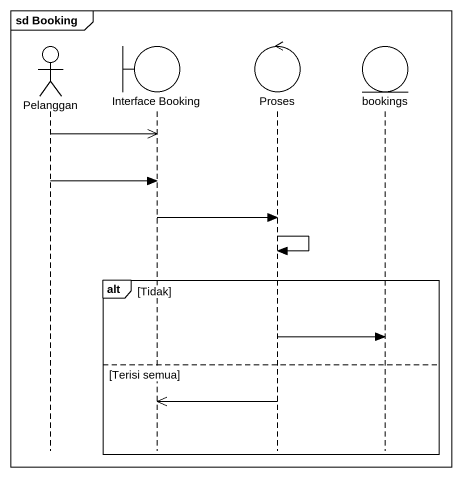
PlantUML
@startuml
mainframe sd Booking
hide footbox
actor Pelanggan
boundary "Interface Booking" as Interface_Booking
control Proses
entity bookings

Pelanggan ->> Interface_Booking
Pelanggan -> Interface_Booking
Interface_Booking -> Proses
Proses -> Proses
alt Tidak
  Proses -> bookings
else Terisi semua
  Proses ->> Interface_Booking
end
@enduml
